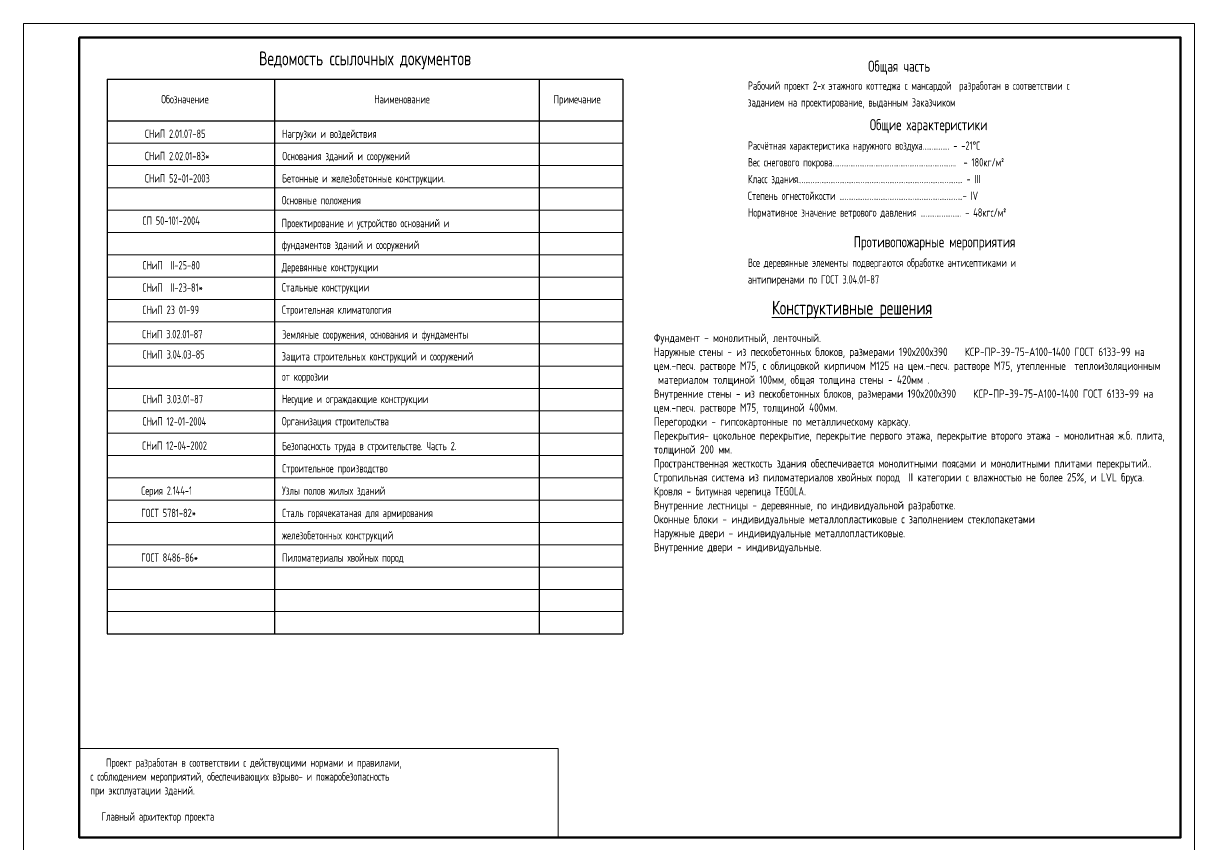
# Model space of a CAD drawing. Header units: millimetres. Extents: x -56498 to 234605, y -296269 to -29969.
# Drawn here: x 66605 to 108605, y -88619 to -59169 of the extents above; entities that cross this region are included whole.
import ezdxf
from ezdxf.enums import TextEntityAlignment as Align

# ---------------------------------------------------------------- set-up
doc = ezdxf.new("R2010")
doc.units = ezdxf.units.MM
doc.header["$LTSCALE"] = 100
for name, color, linetype, lineweight in [('0.3', 7, 'Continuous', 30), ('0.5', 7, 'Continuous', 50), ('Примітки 0.09', 200, 'Continuous', 9), ('Тонкі 0.18', 142, 'Continuous', 18), ('Штрихування 0.09', 253, 'Continuous', 9)]:
    doc.layers.add(name, color=color, linetype=linetype, lineweight=lineweight)
doc.styles.add('SPDS', font='SPDS.shx', dxfattribs={"width": 0.9})

msp = doc.modelspace()

# ---------------------------------------------------------------- linework, layer by layer
at = {"layer": '0.3'}
for p, q in [((75604.617, -61165.815), (75604.617, -81065.815)), ((85104.617, -61165.815), (85104.617, -81065.815)), ((88104.617, -61165.815), (88104.617, -81065.815))]:
    msp.add_line(p, q, dxfattribs=at)
for points in [[(69604.617, -61165.815, 0), (88104.617, -61165.815, 0)], [(69604.617, -61165.815, 0), (69604.617, -81065.815, 0)], [(69604.617, -62665.815, 0), (88104.617, -62665.815, 0)], [(69604.617, -81065.815, 0), (88104.617, -81065.815, 0)]]:
    msp.add_polyline3d(points, dxfattribs=at)
at = {"layer": '0.5', "color": 0}
msp.add_lwpolyline([(68604.617, -59668.985), (108104.617, -59668.985), (108104.617, -88368.985), (68604.617, -88368.985)], close=True, dxfattribs=at)
at = {"layer": 'Тонкі 0.18', "color": 7, "extrusion": (1, 0, 0), "elevation": 108104.617}
msp.add_lwpolyline([(-82868.985, 0), (-88368.985, 0)], dxfattribs=at)
at = {"layer": 'Тонкі 0.18', "ltscale": 100}
msp.add_lwpolyline([(68604.617, -85174.803), (85778.578, -85174.803), (85778.578, -88368.985), (68604.617, -88368.985)], close=True, dxfattribs=at)
at = {"layer": 'Тонкі 0.18'}
for points in [[(69604.617, -63465.815, 0), (88104.617, -63465.815, 0)], [(69604.617, -64265.815, 0), (88104.617, -64265.815, 0)], [(69604.617, -65065.815, 0), (88104.617, -65065.815, 0)], [(69604.617, -65865.815, 0), (88104.617, -65865.815, 0)], [(69604.617, -66665.815, 0), (88104.617, -66665.815, 0)], [(69604.617, -67465.815, 0), (88104.617, -67465.815, 0)], [(69604.617, -68265.815, 0), (88104.617, -68265.815, 0)], [(69604.617, -69065.815, 0), (88104.617, -69065.815, 0)], [(69604.617, -69065.815, 0), (88104.617, -69065.815, 0)], [(69604.617, -69865.815, 0), (88104.617, -69865.815, 0)], [(69604.617, -70665.815, 0), (88104.617, -70665.815, 0)], [(69604.617, -71465.815, 0), (88104.617, -71465.815, 0)], [(69604.617, -71465.815, 0), (88104.617, -71465.815, 0)], [(69604.617, -72265.815, 0), (88104.617, -72265.815, 0)], [(69604.617, -73065.815, 0), (88104.617, -73065.815, 0)], [(69604.617, -73865.815, 0), (88104.617, -73865.815, 0)], [(69604.617, -74665.815, 0), (88104.617, -74665.815, 0)], [(69604.617, -75465.815, 0), (88104.617, -75465.815, 0)], [(69604.617, -76265.815, 0), (88104.617, -76265.815, 0)], [(69604.617, -77065.815, 0), (88104.617, -77065.815, 0)], [(69604.617, -77865.815, 0), (88104.617, -77865.815, 0)], [(69604.617, -78665.815, 0), (88104.617, -78665.815, 0)], [(69604.617, -79465.815, 0), (88104.617, -79465.815, 0)], [(69604.617, -80265.815, 0), (88104.617, -80265.815, 0)]]:
    msp.add_polyline3d(points, dxfattribs=at)
at = {"layer": 'Штрихування 0.09'}
msp.add_lwpolyline([(66604.617, -59168.985), (108604.617, -59168.985), (108604.617, -88868.985), (66604.617, -88868.985)], close=True, dxfattribs=at)

# ---------------------------------------------------------------- texts
at = {"layer": 'Примітки 0.09', "style": 'SPDS', "width": 0.9}
msp.add_text('Ведомость ссылочных документов', height=500, dxfattribs=at).set_placement((78854.617, -60674.122), align=Align.CENTER)
for s, height, p in [('Общая часть', 400, (96897.728, -60901.095)), ('Рабочий проект 2-х этажного коттеджа с мансардой  разработан в соответствии с ', 300, (92585.318, -61551.095)), ('Обозначение', 300, (71546.581, -62035.815)), ('Наименование', 300, (79184.081, -62035.815)), ('Примечание', 300, (85621.581, -62035.815)), ('заданием на проектирование, выданным Заказчиком', 300, (92585.318, -62151.095)), ('СНиП 2.01.07-85 ', 300, (70961.887, -63274.885)), ('Нагрузки и воздействия', 300, (75881.163, -63274.885)), ('Общие характеристики', 400, (96957.703, -62999.837)), ('Расчётная характеристика наружного воздуха............... - -21°С ', 300, (92585.318, -63699.837)), ('СНиП 2.02.01-83* ', 300, (70961.887, -64074.885)), ('Oснования зданий и сооружений', 300, (75881.163, -64074.885)), ('Вес снегового покрова.....................................................................  - 180кг/м²', 300, (92585.318, -64299.837)), ('СНиП 52-01-2003', 300, (70961.887, -64874.885)), ('Бетонные и железобетонные конструкции.', 300, (75881.163, -64874.885)), ('Класс здания............................................................................................ - III', 300, (92585.318, -64899.837)), ('Основные положения', 300, (75868.123, -65659.077)), ('Степень огнестойкости .....................................................................- IV', 300, (92585.318, -65499.837)), ('Нормативное значение ветрового давления ....................... - 48кгс/м²', 300, (92585.318, -66099.837)), ('СП 50-101-2004', 300, (70873.093, -66391.227)), ('Проектирование и устройство оснований и', 300, (75868.123, -66478.96)), ('фундаментов зданий и сооружений', 300, (75868.123, -67259.077)), ('Противопожарные мероприятия', 400, (96382.211, -67200.275)), ('Все деревянные элементы подвергаются обработке антисептиками и ', 300, (92585.318, -67900.275)), ('СНиП  II-25-80 ', 300, (70873.093, -67991.227)), ('Деревянные конструкции', 300, (75868.123, -68059.077)), ('антипиренами по ГОСТ 3.04.01-87', 300, (92585.318, -68500.275)), ('СНиП  II-23-81*', 300, (70873.093, -68791.227)), ('Стальные конструкции', 300, (75872.623, -68784.528)), ('СНиП 23 01-99', 300, (70873.093, -69591.227)), ('Строительная климатология', 300, (75872.623, -69584.528)), ('СНиП 3.02.01-87', 300, (70860.201, -70461.201)), ('Земляные сооружения, основания и фундаменты', 300, (75884.264, -70474.885)), ('СНиП 3.04.03-85', 300, (70873.093, -71191.227)), ('Защита строительных конструкций и сооружений ', 300, (75868.123, -71259.077)), ('от коррозии', 300, (75872.623, -71984.528)), ('СНиП 3.03.01-87', 300, (70873.093, -72791.227)), ('Несущие и ограждающие конструкции', 300, (75872.623, -72784.528)), ('СНиП 12-01-2004', 300, (70873.093, -73591.227)), ('Организация строительства', 300, (75872.623, -73584.528)), ('СНиП 12-04-2002', 300, (70860.201, -74461.201)), ('Безопасность труда в строительстве. Часть 2.', 300, (75881.163, -74474.885)), ('Строительное производство', 300, (75881.163, -75274.885)), ('Серия 2.144-1', 300, (70827.509, -76074.885)), ('Узлы полов жилых зданий', 300, (75881.163, -76074.885)), ('ГОСТ 5781-82*', 300, (70827.509, -76874.885)), ('Сталь горячекатаная для армирования', 300, (75881.163, -76874.885)), ('железобетонных конструкций', 300, (75881.163, -77674.885)), ('ГОСТ 8486-86*', 300, (70827.509, -78474.885)), ('Пиломатериалы хвойных пород', 300, (75881.163, -78474.885)), ('Проект разработан в соответствии с действующими нормами и правилами,', 300, (69569.581, -85829.362)), ('с соблюдением мероприятий, обеспечивающих взрыво- и пожаробезопасность', 300, (69003.048, -86326.874)), ('при эксплуатации зданий.', 300, (69003.048, -86824.385)), ('Главный архитектор проекта', 300, (69401.478, -87762.485))]:
    msp.add_text(s, height=height, dxfattribs=at).set_placement(p)
at = {"layer": 'Примітки 0.09', "lineweight": 20, "style": 'SPDS', "width": 0.9}
msp.add_text('%%UКонструктивные решения', height=500, dxfattribs=at).set_placement((93448.647, -69612.019))
at = {"layer": 'Примітки 0.09', "ltscale": 100, "insert": (89211.303, -70296.089), "char_height": 300, "width": 18269.28111, "attachment_point": 1, "style": 'SPDS'}
msp.add_mtext('{\\W1;Фундамент - монолитный, ленточный.\\PНаружные стены - из пескобетонных блоков, размерами 190х200х390    КСP-ПР-39-75-А100-1400 ГОСТ 6133-99 на цем.-песч. растворе М75, с облицовкой кирпичом М125 на цем.-песч. растворе М75, утепленные  теплоизоляционным  материалом толщиной 100мм, общая толщина стены - 420мм .\\PВнутренние стены - из пескобетонных блоков, размерами 190х200х390    КСP-ПР-39-75-А100-1400 ГОСТ 6133-99 на цем.-песч. растворе М75, толщиной 400мм.\\PПерегородки - гипсокартонные по металлическому каркасу.\\P\\pt699.9;Перекрытия- цокольное перекрытие, перекрытие первого этажа, перекрытие второго этажа - монолитная ж.б. плита, толщиной 200 мм.\\P\\ptz;Пространственная жесткость здания обеспечивается монолитными поясами и монолитными плитами перекрытий..\\PСтропильная система из пиломатериалов хвойных пород  II категории с влажностью не более 25%, и LVL бруса.\\PКровля - б}итумная черепица TEGOLA{\\W1;.\\PВнутренние лестниц\\Fgost-uw|c204;ы\\Fspds|c204; - деревянные, по индивидуальной разработке.\\PОконные блоки - индивидуальные металлопластиковые с заполнением стеклопакетами\\PНаружные двери - индивидуальные металлопластиковые.\\PВнутренние двери - индивидуальные.}', dxfattribs=at)

doc.saveas('drawing.dxf')
